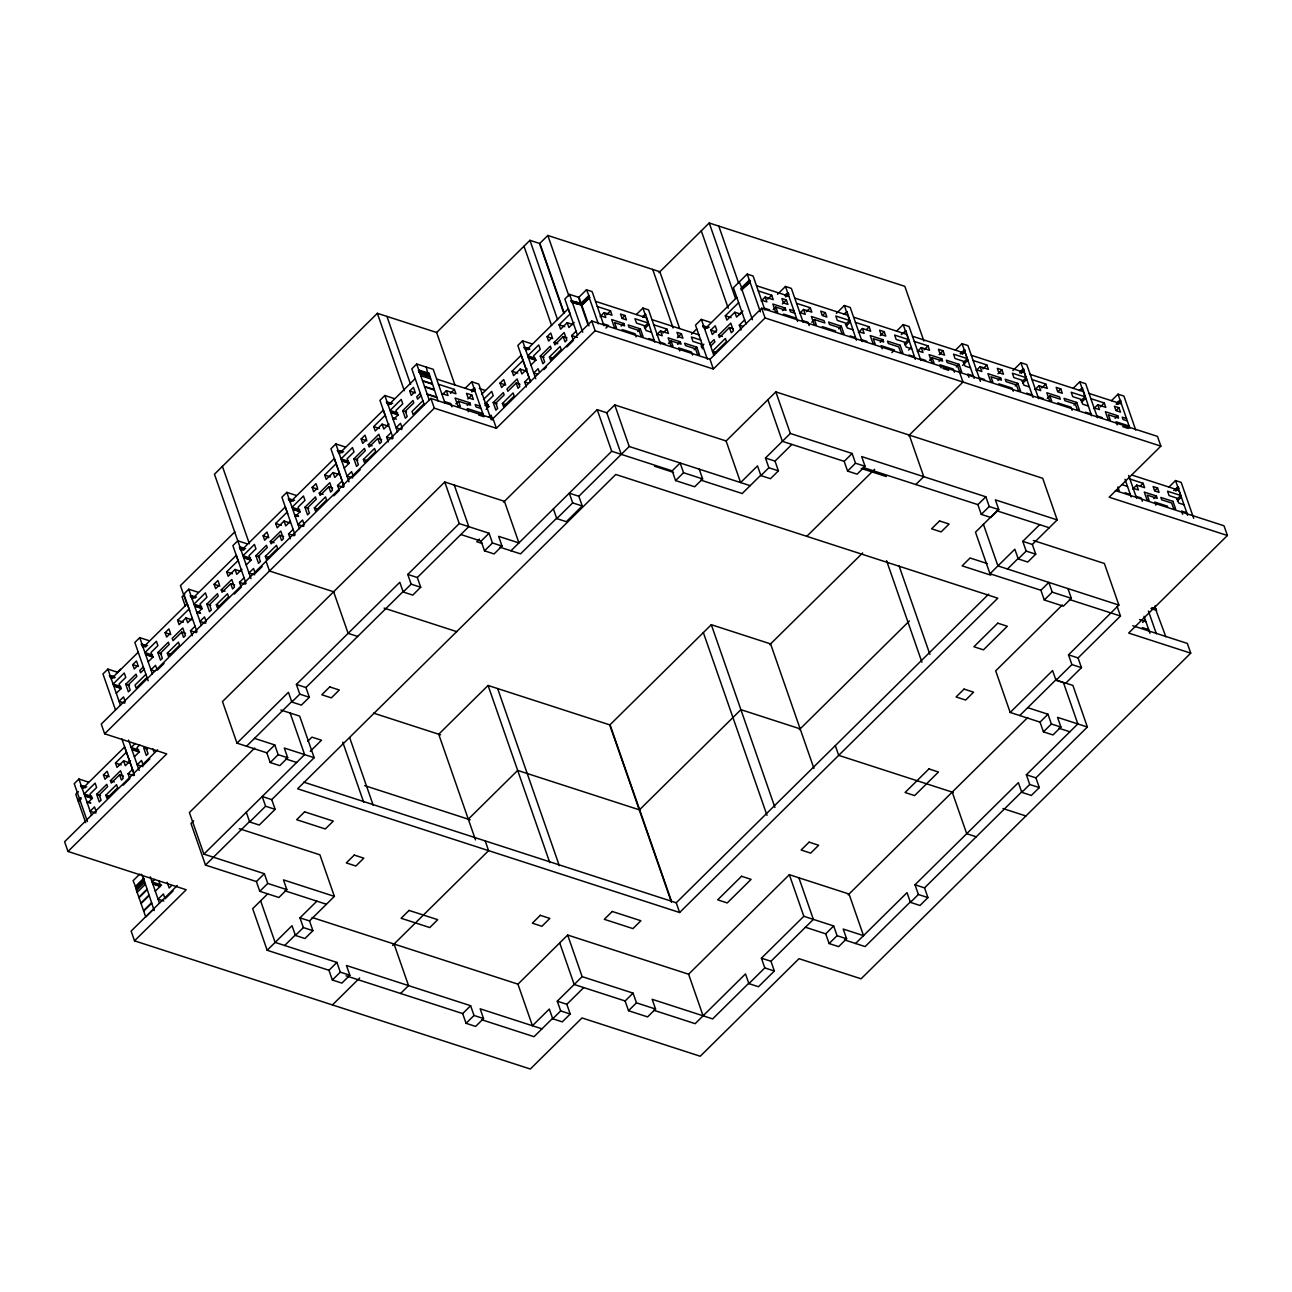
<?xml version="1.0" encoding="UTF-8"?>
<svg xmlns="http://www.w3.org/2000/svg" width="1292" height="1292" viewBox="0 0 1292 1292"><rect width="100%" height="100%" fill="white"/><g stroke="black" fill="none" stroke-linecap="round" stroke-linejoin="round"><path stroke-width="1.5" d="M455.042 385.371L436.631 332.496L377.361 313.31L214.456 474.229L239.892 546.823L245.625 548.68M234.837 531.852L180.428 585.599L187.001 604.478M436.631 332.496L529.946 240.328L539.507 243.429L563.829 313.278M117.427 672.211L107.882 669.111L102.972 673.956L115.472 709.873M149.291 640.735L139.746 637.634L134.836 642.479L148.176 680.803M198.306 592.301L188.761 589.217L183.868 594.045L197.046 631.917M296.353 495.45L286.808 492.365L281.898 497.194L295.093 535.066M345.384 447.032L335.823 443.931L330.93 448.776L344.108 486.632M394.399 398.598L384.855 395.514L379.945 400.342L393.107 438.149M445.094 403.33L433.24 369.302L416.718 364.037L411.809 368.866L424.293 404.719M184.708 594.175L182.059 596.791L185.337 606.223M679.592 328.378L659.857 271.74L547.824 235.467L539.878 243.316L564.2 313.165M114.326 677.896L110.014 677.137L109.481 675.635L113.793 676.394M145.705 646.904L141.878 645.661L141.361 644.159L147.579 645.532M195.205 597.986L190.893 597.243L190.376 595.725L196.594 597.098M243.736 550.053L239.924 548.809L239.892 546.823M293.252 501.151L288.94 500.392L288.423 498.873L294.641 500.246M342.283 452.717L337.971 451.958L337.438 450.456L343.656 451.829M391.298 404.299L386.986 403.54L386.47 402.022L392.687 403.395M418.85 372.064L428.896 374.664L418.85 372.064L418.818 370.061L429.041 373.307L438.117 401.15M141.878 645.661L146.19 646.42M239.924 548.809L244.236 549.568M116.506 673.116L120.479 669.191M111.274 678.865L138.228 652.218M143.137 647.389L187.259 603.8L189.666 610.567M192.153 598.955L236.275 555.366L238.681 562.133M241.184 550.537L285.306 506.948L287.696 513.715M290.199 502.103L334.321 458.515L343.607 485.033M339.231 453.686L383.336 410.097L385.743 416.864M388.246 405.252L415.217 378.621M132.737 664.637L136.468 660.955L138.002 665.315L134.255 669.014L132.737 664.637L138.47 666.494M165.085 632.676L168.929 628.897L170.447 633.274L166.62 637.053L165.085 632.676L170.819 634.534M191.749 619.74L186.016 617.883L179.136 624.682L177.618 620.305L189.068 609M214.117 584.259L217.944 580.479L219.462 584.84L215.635 588.635L214.117 584.259L219.85 586.116M240.78 571.306L235.047 569.449L228.167 576.248L226.633 571.888L238.083 560.567M263.132 535.825L266.959 532.046L268.494 536.422L264.65 540.201L263.132 535.825L268.865 537.682M289.796 522.889L284.062 521.031L277.182 527.83L275.664 523.454L287.115 512.149M312.163 487.407L315.991 483.628L317.509 487.988L313.681 491.784L312.163 487.407L317.88 489.264M338.811 474.455L333.094 472.597L326.214 479.397L324.68 475.036L336.13 463.715M361.179 438.973L365.006 435.194L366.54 439.571L362.697 443.35L361.179 438.973L366.912 440.83M387.842 426.037L382.109 424.18L375.229 430.979L373.711 426.602L385.161 415.297M409.709 391.04L413.456 387.342L414.974 391.718L411.227 395.417L409.709 391.04L415.443 392.897M418.333 370.546L427.878 373.646L426.231 367.041M426.392 375.924L429.041 373.307M116.296 693.287L120.754 688.894L119.058 684.033L125.776 677.396L124.242 673.019L113.082 684.066L120.721 686.537M148.16 661.811L152.731 657.305L151.035 652.444L157.915 645.645L156.397 641.268L144.946 652.589L152.585 655.06M192.282 618.238L187.711 622.744L186.016 617.883M197.191 613.393L201.746 608.887L200.05 604.01L206.93 597.211L205.412 592.85L193.962 604.155L201.6 606.626M241.911 569.32L236.743 574.326L235.047 569.449M246.207 564.959L250.777 560.453L249.081 555.592L255.961 548.793L254.443 544.417L242.993 555.738L250.632 558.209M290.329 521.387L285.758 525.892L284.062 521.031M295.222 516.542L299.792 512.036L298.097 507.158L304.977 500.359L303.459 495.999L292.008 507.304L299.647 509.775M339.344 472.953L334.773 477.475L333.094 472.597M344.253 468.108L348.824 463.602L347.128 458.741L354.008 451.942L352.474 447.565L341.04 458.886L348.678 461.357M388.989 424.051L383.805 429.041L382.109 424.18M393.269 419.69L397.726 415.281L396.03 410.42L402.749 403.798L401.231 399.422L390.055 410.452L397.694 412.923M125.744 684.259L136.031 674.101L136.839 676.443L128.36 684.825L130.185 690.09L128.393 691.866L125.744 684.259L129.571 685.503M143.331 666.882L139.762 670.403L140.586 672.761L144.155 669.224M157.85 652.557L168.38 642.14L169.204 644.482L160.499 653.074L162.34 658.339L160.499 660.164L157.85 652.557L161.661 653.784M206.865 604.123L217.411 593.722L218.219 596.064L209.53 604.656L211.355 609.905L209.514 611.73L206.865 604.123L210.693 605.367M221.239 589.927L231.785 579.527L234.433 587.117L232.576 588.942L230.751 583.677L222.046 592.269L221.239 589.927L225.05 591.171M255.881 555.705L266.427 545.289L267.25 547.63L258.545 556.222L260.386 561.487L258.529 563.312L255.881 555.705L259.708 556.933M270.254 541.51L280.8 531.093L283.449 538.699L281.608 540.524L279.766 535.259L271.078 543.851L270.254 541.51L274.082 542.737M304.912 507.272L315.458 496.871L316.265 499.213L307.577 507.804L309.402 513.053L307.561 514.878L304.912 507.272L308.723 508.515M319.285 493.076L329.815 482.675L332.464 490.266L330.623 492.09L328.798 486.826L320.093 495.417L319.285 493.076L323.097 494.319M353.927 458.854L364.473 448.437L365.281 450.779L356.592 459.371L358.417 464.635L356.576 466.46L353.927 458.854L357.755 460.081M368.301 444.658L378.847 434.241L381.495 441.848L379.654 443.673L377.813 438.408L369.124 447L368.301 444.658L372.128 445.885M402.716 410.662L413.004 400.504L413.811 402.846L405.333 411.227L407.174 416.492L405.365 418.253L402.716 410.662L406.544 411.89M420.32 393.285L416.735 396.805L417.558 399.147L421.127 395.627M181.736 632.111L173.031 640.703L172.207 638.361L182.753 627.944L185.402 635.551L183.561 637.376L181.736 632.111L185.547 633.338M145.931 674.311L135.046 685.067L136.128 688.152L146.997 677.412M167.314 653.187L178.458 642.172L179.54 645.257L168.38 656.288L167.314 653.187L171.125 654.43M216.329 604.769L227.489 593.739L228.555 596.839L217.411 607.854L216.329 604.769L220.157 605.996M265.361 556.335L276.504 545.321L277.586 548.406L266.427 559.436L265.361 556.335L269.172 557.579M314.376 507.918L325.536 496.887L326.601 499.988L315.458 511.002L314.376 507.918L318.203 509.145M363.407 459.484L374.551 448.469L375.633 451.554L364.473 462.584L363.407 459.484L367.219 460.727M422.904 400.714L412.019 411.454L413.101 414.554L423.97 403.798M192.217 635.664L190.505 630.754L195.076 626.249M234.353 594.029L241.233 587.23L239.521 582.321L244.091 577.815M290.264 538.812L288.552 533.903L293.123 529.397M333.772 495.821L339.279 490.379L337.567 485.469L342.138 480.963M388.294 441.961L386.599 437.051L391.153 432.545M177.246 885.553L131.138 931.096L134.513 940.834L530.318 1069.017L582.014 1017.951L700.248 1056.242L799.005 958.696L861.086 978.803L1190.739 653.154L1128.659 633.048L1227.4 535.502L1109.166 497.21L1160.862 446.144L765.074 317.961L713.362 369.027L595.127 330.736L496.386 428.282L492.995 418.56L430.914 398.453L101.261 724.085L104.652 733.808L166.733 753.914L67.992 851.46L64.6 841.738L157.624 749.845M164.1 663.426L157.22 670.225L155.524 665.315L150.954 669.821L154.765 671.065M262.147 566.574L255.267 573.373L253.555 568.464L249.001 572.97L254.718 574.827M360.193 469.723L353.314 476.522L351.602 471.612L347.031 476.118L352.764 477.975M442.365 394.609L446.338 390.685L455.931 393.785L454.396 389.425L438.44 384.257M104.652 733.808L434.306 408.175L496.386 428.282M450.423 393.349L454.396 389.425M465.136 388.327L471.758 381.786L478.767 384.047L491.235 419.884M455.866 403.847L458.515 401.231L470.627 405.155L469.82 402.813L455.123 398.049L457.772 405.656L460.34 406.479L458.515 401.231M471.209 390.442L474.568 388.052L475.085 389.554L471.742 391.944M88.486 782.112L78.941 779.028L74.242 783.679L87.42 821.534M471.919 390.668L474.568 388.052M532.094 343.914L522.533 340.83L517.834 345.465L530.366 381.431M581.222 303.507L571.193 300.875L581.222 303.507L579.107 297.467L569.562 294.366L564.862 299.017L570.063 313.972L559.081 324.809L560.599 329.185L567.204 322.661L572.937 324.518M467.882 399.002L471.871 395.077L473.389 399.454L468.043 397.726L466.525 393.349L471.871 395.077M85.385 787.813L81.089 787.038L80.572 785.536L86.774 786.925M528.993 349.615L524.697 348.84L524.164 347.322L528.46 348.097M467.171 405.43L469.82 402.813M571.193 300.875L571.726 302.393L581.739 305.009L588.99 325.859M78.424 791.625L75.776 794.257L78.408 801.799L81.057 799.183M586.471 289.779L578.509 297.628L580.625 303.668L581.707 305.364L589.669 297.499L586.471 289.779L592.124 291.604L603.962 325.616M82.333 788.766L124.646 746.97L133.932 773.472M481.738 394.238L521.225 355.219L530.511 381.721M525.941 350.568L568.254 308.772L577.524 335.274M103.457 774.893L107.139 771.259L108.657 775.62L104.991 779.254L103.457 774.893L109.19 776.734M129.329 762.716L123.596 760.875L117.007 767.383L115.489 763.023L126.454 752.17M135.289 743.449L131.17 747.519L138.809 750.006M483.466 399.503L491.703 391.379L493.221 395.74L486.632 402.264L488.328 407.125L486.131 409.289M500.036 383.126L503.718 379.509L505.237 383.869L501.571 387.503L500.036 383.126L505.77 384.984M525.909 370.965L520.175 369.108L513.586 375.633L512.068 371.256L523.05 360.42M547.065 336.679L550.747 333.045L552.265 337.422L548.583 341.056L547.065 336.679L552.798 338.536M77.875 800.281L80.524 797.665M580.625 303.668L588.571 295.803M78.441 800.475L81.089 797.858M581.19 303.846L589.136 295.997M589.669 297.499L581.707 305.364M581.739 305.009L571.726 302.393M139.714 744.951L137.065 747.567L138.761 752.428L134.384 756.757M87.355 803.204L91.732 798.876L90.052 794.015L96.642 787.49L95.123 783.13L84.142 793.966L91.78 796.453M130.524 760.681L125.292 765.736L123.596 760.875M527.104 368.931L521.871 373.986L520.175 369.108M530.964 365.006L535.34 360.678L533.644 355.817L540.25 349.292L538.732 344.932L527.75 355.768L535.389 358.239M574.133 322.483L568.9 327.522L567.204 322.661M96.642 794.338L106.751 784.341L107.575 786.683L99.226 794.935L101.067 800.184L99.29 801.928L96.642 794.338L100.469 795.565M110.434 780.707L120.544 770.726L123.192 778.333L121.432 780.077L119.591 774.812L111.257 783.065L110.434 780.707L114.261 781.951M493.221 402.571L503.331 392.59L504.155 394.932L495.805 403.169L497.646 408.433L495.87 410.178L493.221 402.571L497.049 403.815M540.25 356.124L550.36 346.143L551.183 348.485L542.834 356.721L544.659 361.986L542.898 363.73L540.25 356.124L544.077 357.367M554.042 342.509L564.152 332.529L566.8 340.135L565.024 341.879L563.199 336.614L554.849 344.851L554.042 342.509L557.853 343.753M516.17 383.062L507.837 391.298L507.013 388.957L517.123 378.976L519.772 386.583L518.011 388.327L516.17 383.062L519.998 384.305M105.831 795.242L116.538 784.68L117.604 787.765L106.913 798.343L105.831 795.242L109.659 796.486M502.41 403.492L513.118 392.93L514.184 396.014L503.492 406.576L502.41 403.492L506.238 404.735M549.439 357.044L560.13 346.466L561.212 349.567L550.521 360.129L549.439 357.044L553.251 358.272M123.192 785.165L129.798 778.64L128.086 773.747L132.462 769.418M488.925 417.3L491.105 415.136L492.817 420.045M526.377 386.889L524.665 381.98L529.042 377.652M566.8 346.967L573.39 340.442L571.694 335.532L576.07 331.204M492.995 418.56L591.752 321.014L709.986 359.305L713.362 369.027M149.856 758.824L143.267 765.348L141.555 760.439L137.162 764.767L142.895 766.624M543.803 369.69L546.435 367.073M600.134 316.556L604.107 312.616L612.02 315.183L610.502 310.823L597.324 306.543M606.529 314.747L610.502 310.823M460.84 534.533L481.125 541.106L484.516 550.828L494.077 553.929L502.023 546.064L498.631 536.341L518.932 542.915L504.445 501.328L444.755 481.997L222.482 701.556L236.969 743.142L266.814 752.816L270.206 762.538L279.766 765.623L287.712 757.774L284.321 748.036L314.166 757.71L271.756 799.603L262.211 796.518L265.603 806.24L275.148 809.341L259.24 825.055L249.679 821.954L246.304 812.232M658.968 272.644L709.227 222.983L904.82 286.323L923.893 341.072M605.932 328.12L608.58 325.487L603.332 323.791M622.276 318.107L624.94 315.49L626.458 319.867L622.05 318.43L620.515 314.053L624.94 315.49M621.161 326.133L623.81 323.517L624.634 325.859L614.621 322.612L616.445 327.877L614.33 327.199L611.681 319.592L623.81 323.517M636.294 314.602L642.932 308.061L648.568 309.886L660.438 343.963M642.382 316.718L645.596 314.279L654.802 342.138M642.948 316.895L645.596 314.279M637.715 331.495L640.364 328.879L643.012 336.485L640.897 335.791L639.055 330.542L629.043 327.296L628.235 324.954L640.364 328.879M644.159 326.924L648.132 323L634.953 318.736L636.471 323.097L644.401 325.665L646.081 330.542L651.346 332.238M644.756 328.539L648.729 324.615L646.323 317.8L595.515 301.343M236.969 743.142L288.455 692.302L291.83 702.024L301.391 705.125L309.337 697.26L305.946 687.538L296.401 684.437L399.809 582.288L403.201 592.011L412.746 595.111L420.707 587.246L417.316 577.524L407.771 574.423L459.241 523.583L489.087 533.241L492.478 542.979L502.023 546.064M656.578 334.838L660.567 330.913L668.481 333.465L666.963 329.105L653.784 324.825M662.99 333.029L666.963 329.105M246.53 746.243L292.283 701.039M305.946 687.538L403.766 590.896M417.316 577.524L468.786 526.668L454.3 485.081M291.83 702.024L299.792 694.159L309.337 697.26M403.201 592.011L411.147 584.162L420.707 587.246M254.669 748.068L189.407 812.539L203.878 854.125L264.359 873.715L267.751 883.437L286.84 889.623L278.894 897.488L259.789 891.302L256.397 881.564L205.476 865.075L190.99 823.488L193.655 820.872M503.589 502.168L597.227 409.677L606.772 412.762L621.258 454.348M668.416 343.527L671.065 340.91L681.094 344.14L680.27 341.799L668.142 337.874L670.774 345.481L672.906 346.159L671.065 340.91M677.412 337.697L681.385 333.772L682.919 338.149L678.494 336.711L676.976 332.351L681.385 333.772M139.73 874.151L133.108 880.708L136.322 888.444L144.284 880.579L141.555 874.28M606.772 412.762L614.734 404.913L726.088 440.96L740.607 482.578L757.516 465.879L760.907 475.601L770.452 478.702L778.414 470.837L775.022 461.115L765.478 458.014L790.333 433.466L852.139 453.476L855.514 463.214L865.075 466.299L857.113 474.164L847.568 471.063L844.177 461.341L782.371 441.331L767.884 399.729M710.891 322.483L701.346 319.382L695.5 325.148L707.354 359.176M764.945 309.999L753.091 275.987L747.212 274.082L733.42 287.696L746.065 323.985M479.397 539.087L476.748 541.719L482.481 543.577M677.622 344.415L680.27 341.799M266.814 752.816L274.776 744.951L278.168 754.673L287.712 757.774M481.125 541.106L489.087 533.241M691.43 334.192L696.727 328.959M135.208 886.748L143.719 878.221L144.252 879.739L135.741 888.25L145.754 916.997L153.7 909.132M707.79 328.168L703.381 327.506L702.864 326.004L709.179 327.28M750.426 281.817L749.312 280.122L740.768 288.552L741.301 290.054L750.426 281.817L741.883 289.489L752.428 319.738M135.805 886.926L143.751 879.077M739.25 281.931L741.947 288.164L749.909 280.299M136.5 890.446L144.462 882.597M704.738 329.137L736.811 297.451M137.162 892.352L145.124 884.503M270.206 762.538L278.168 754.673M484.516 550.828L492.478 542.979M154.733 879.319L152.068 881.952L161.629 885.036M710.794 330.138L715.235 325.745L716.769 330.106L712.312 334.515L710.794 330.138L716.527 331.996M740.574 314.101L734.841 312.244L726.863 320.141L725.345 315.765L738.62 302.635M138.874 897.246L146.82 889.397M139.035 897.714L146.981 889.865M694.175 349.777L696.824 347.16L699.473 354.767L697.357 354.089L695.516 348.824L685.503 345.578L684.679 343.236L696.824 347.16M701.217 346.837L703.865 344.205M140.909 903.108L148.871 895.243M141.07 903.576L149.032 895.711M155.282 891.189L160.596 885.941L158.9 881.079M741.85 311.873L736.537 317.121L734.841 312.244M709.841 343.801L714.088 339.602L714.896 341.944L710.648 346.143M718.53 335.209L730.771 323.113L733.42 330.72L731.288 332.835L729.447 327.57L719.353 337.551L718.53 335.209L722.357 336.437M738.879 314.925L742.868 310.984M307.722 741.285L311.937 737.134L321.482 740.219L310.258 751.314M143.541 910.65L151.487 902.785M143.703 911.118L151.649 903.253M761.198 300.955L765.171 297.031L773.23 299.647L771.712 295.27L758.307 290.926M171.303 885.876L169.171 887.992L167.185 882.291M203.878 854.125L304.621 754.609L290.135 713.023M510.97 550.78L611.714 451.263L672.179 470.853L675.571 480.576L694.676 486.761L702.622 478.912L699.247 469.174M741.043 330.025L739.331 325.116L744.628 319.883M767.739 299.195L771.712 295.27M713.507 354.315L726.443 341.524L725.377 338.439L712.425 351.23L716.252 352.458M709.986 359.305L761.682 308.223L1157.487 436.405L1160.862 446.144M173.08 890.963L165.085 898.861L163.373 893.951L158.076 899.184L163.809 901.041M777.509 294.318L785.471 286.469L791.35 288.374L803.204 322.386M205.476 865.075L250.196 820.904M557.288 517.559L520.531 553.864L499.907 547.194M553.396 508.87L556.771 518.609L566.332 521.693L582.24 505.98L572.679 502.895L569.304 493.156L578.848 496.257L629.22 446.499L750.168 485.663M249.679 821.954L265.603 806.24M556.771 518.609L572.679 502.895M784.922 295.125L788.152 292.703L788.685 294.205L786.037 296.821M785.504 295.319L788.152 292.703M785.439 296.627L788.685 294.205M773.165 309.692L775.814 307.076L786.004 310.371L785.197 308.029L772.842 304.024L775.491 311.63L777.655 312.341L775.814 307.076M134.513 940.834L186.226 889.752L67.992 851.46M782.403 303.959L786.392 300.019L787.91 304.395L783.42 302.942L781.902 298.565L786.392 300.019M782.532 310.645L785.197 308.029M799.587 313.391L803.559 309.466L811.828 312.147L810.31 307.771L796.566 303.313M806.321 311.695L810.31 307.771M811.764 322.192L814.412 319.576L824.861 322.952L824.038 320.61L811.392 316.508L814.041 324.114L816.253 324.841L814.412 319.576M822.697 315.264L825.346 312.648L826.864 317.008L822.261 315.523L820.743 311.146L825.346 312.648M256.397 881.564L264.359 873.715M672.179 470.853L680.141 462.988L683.533 472.727L702.622 478.912M836.376 313.391L844.322 305.526L850.217 307.431L862.087 341.508M259.789 891.302L267.751 883.437M675.571 480.576L683.533 472.727M843.773 314.182L847.019 311.76L856.451 340.248M844.37 314.376L847.019 311.76M838.637 328.814L841.302 326.198L843.951 333.804L841.738 333.094L839.897 327.829L829.464 324.437L828.64 322.096L841.302 326.198M267.589 893.935L252.683 908.68L267.169 950.266L328.959 970.276L332.351 980.014L341.895 983.099L349.857 975.25L346.466 965.512L470.627 1005.725L474.019 1015.464L483.563 1018.548L475.618 1026.413L466.057 1023.312L462.681 1013.59L346.046 975.815M726.136 440.976L775.846 391.88L1042.709 478.298L1057.195 519.901L1032.34 544.449L1022.779 541.348L1039.689 524.665M845.549 324.405L849.538 320.481L835.795 316.023L837.313 320.4L845.566 323.065L847.261 327.942L852.752 329.718M846.163 326.02L850.136 322.096L847.73 315.28L794.742 298.113M671.339 901.945L609.663 724.844L488.085 685.471L438.715 734.227L475.504 839.881M858.453 332.464L862.426 328.523L870.679 331.204L869.161 326.828L855.417 322.386M866.512 329.46L869.161 326.828M880.223 335.629L884.212 331.705L885.731 336.082L881.128 334.58L879.61 330.219L884.212 331.705M880.24 342.299L882.904 339.667L883.712 342.009L873.279 338.633L875.104 343.898L872.891 343.171L870.243 335.581L882.904 339.667M267.169 950.266L292.024 925.718L295.416 935.44L304.96 938.525L312.906 930.676L309.531 920.938L299.97 917.853L316.879 901.154M896.551 331.14L903.189 324.599L909.067 326.505L920.938 360.565M901.315 334.563L905.87 330.817L915.317 359.305M903.221 333.433L905.87 330.817M284.66 945.502L295.933 934.374M309.531 920.938L334.386 896.39L319.899 854.803L239.262 828.689M761.44 474.535L742.206 493.528L700.716 480.091M775.022 461.115L791.931 444.416M295.416 935.44L303.362 927.575L312.906 930.676M760.907 475.601L768.853 467.752L778.414 470.837M891.835 352.635L894.484 350.019L881.096 345.675L882.161 348.775M904.416 343.462L908.389 339.538L894.645 335.08L896.163 339.457L904.432 342.138L906.128 346.999L911.603 348.775M905.014 345.077L908.987 341.153L906.58 334.337L853.608 317.186M908.534 350.084L911.199 347.467M917.304 351.521L921.277 347.596L929.546 350.261L928.027 345.901L914.284 341.443M924.038 349.825L928.027 345.901M929.481 360.323L932.13 357.69L942.579 361.082L941.755 358.74L929.109 354.638L931.758 362.245L933.971 362.955L932.13 357.69M468.302 819.193L517.672 770.42L639.249 809.793M939.09 354.702L943.063 350.762L944.581 355.139L939.978 353.653L938.46 349.276L943.063 350.762M939.106 361.356L941.755 358.74M955.418 350.197L962.039 343.656L967.934 345.562L980.402 381.382M328.959 970.276L336.921 962.427L340.313 972.149L349.857 975.25M844.177 461.341L852.139 453.476M960.166 353.62L964.736 349.89L965.269 351.392L962.605 354.008M960.763 353.814L964.736 349.89M962.023 353.814L965.269 351.392M332.351 980.014L340.313 972.149M847.568 471.063L855.514 463.214M956.355 366.944L959.019 364.328L961.668 371.935L959.455 371.208L957.614 365.943L947.181 362.567L946.358 360.226L959.019 364.328M963.267 362.535L967.256 358.595L953.512 354.153L955.03 358.514L963.283 361.195L964.979 366.056L970.47 367.832M962.54 365.458L967.853 360.21L965.447 353.394L912.459 336.243M813.912 768.352L770.581 643.9L711.311 624.714L610.05 724.747L671.711 901.848M332.415 1004.934L359.644 978.028M392.606 945.469L488.602 850.637L485.211 840.914M806.789 536.325L874.652 469.303M908.518 435.84L962.976 382.044L959.585 372.322M976.171 370.578L980.143 366.653L988.396 369.334L986.878 364.958L973.134 360.5M982.905 368.882L986.878 364.958M997.941 373.759L1001.93 369.835L1003.448 374.195L998.845 372.71L997.327 368.333L1001.93 369.835M997.957 380.413L1000.622 377.797L1001.429 380.139L990.996 376.763L992.821 382.028L990.609 381.301L987.96 373.695L1000.622 377.797M1012.944 370.578L1020.906 362.713L1026.785 364.619L1038.655 398.695M1020.357 371.369L1023.587 368.947L1024.12 370.449L1021.471 373.081M1019.614 372.871L1023.587 368.947M1020.874 372.887L1024.12 370.449M1015.221 386.001L1017.87 383.385L1020.518 390.991L1018.306 390.281L1016.481 385.016L1006.032 381.625L1005.224 379.283L1017.87 383.385M400.601 993.483L408.547 985.618L394.06 944.032M915.802 484.532L923.764 476.683L909.277 435.081M1022.133 381.592L1026.106 377.668L1012.363 373.21L1013.881 377.587L1022.15 380.252L1023.845 385.129L1029.32 386.906M1022.731 383.207L1026.704 379.283L1024.298 372.467L971.326 355.3M769.774 644.708L862.652 552.944M1035.021 389.651L1038.994 385.71L1047.263 388.391L1045.745 384.015L1032.001 379.573M1041.756 387.955L1045.745 384.015M1047.198 398.437L1049.847 395.82L1060.296 399.196L1059.472 396.854L1046.827 392.768L1049.475 400.375L1051.688 401.085L1049.847 395.82M1058.132 391.508L1060.78 388.892L1062.299 393.269L1057.696 391.767L1056.178 387.406L1060.78 388.892M639.621 809.696L740.897 709.663L800.168 728.866M1073.135 388.327L1079.757 381.786L1085.651 383.692L1097.522 417.752M1079.208 390.442L1082.454 388.004L1091.611 415.798M1079.805 390.62L1082.454 388.004M1074.072 405.074L1076.737 402.442L1079.385 410.048L1077.173 409.338L1075.332 404.073L1064.899 400.698L1064.075 398.356L1076.737 402.442M1080.984 400.649L1084.973 396.725L1071.229 392.267L1072.748 396.644L1081 399.325L1082.696 404.186L1088.187 405.963M462.681 1013.59L470.627 1005.725M977.883 504.639L985.844 496.79L989.236 506.512L998.781 509.613L990.819 517.462L981.274 514.377L977.883 504.639L863.137 467.478M1081.598 402.264L1085.571 398.34L1083.164 391.524L1030.176 374.373M466.057 1023.312L474.019 1015.464M981.274 514.377L989.236 506.512M1093.743 408.66L1097.732 404.735L1105.791 407.351L1104.256 402.975L1090.852 398.63M1100.283 406.899L1104.256 402.975M312.099 917.481L517.963 984.149L567.656 935.037L688.604 974.216L703.09 1015.803M997.359 510.566L975.492 532.175L989.979 573.761L1040.9 590.266L1044.291 599.989L1063.381 606.174L1071.343 598.325L1067.951 588.587M1111.395 400.714L1118.016 394.173L1123.911 396.079L1135.749 430.091M1116.143 404.138C1119.389 398.211 1123.846 401.118 1118 404.331M1116.74 404.331L1120.713 400.391M1116.288 410.339L1118.937 407.723L1120.455 412.1L1115.965 410.646L1114.447 406.269L1118.937 407.723M799.36 729.657L909.39 620.967M1115.093 418.35L1117.742 415.733L1118.565 418.075L1108.374 414.78L1110.199 420.029L1108.052 419.335L1105.403 411.728L1117.742 415.733M517.947 984.149L532.433 1025.735L549.326 1009.052L552.718 1018.774L562.278 1021.875L570.224 1014.01L560.68 1010.909L557.288 1001.187L582.143 976.639L633.064 993.128L636.455 1002.85L655.561 1009.036L647.599 1016.901L628.51 1010.715L625.118 1000.977L574.197 984.488L559.711 942.902M989.979 573.761L1014.834 549.213L1018.225 558.935L1027.77 562.036L1035.732 554.171L1032.34 544.449M553.251 1017.708L534.032 1036.701L481.593 1019.711M557.288 1001.187L566.833 1004.288L583.742 987.589M1007.485 568.997L1018.742 557.869M552.718 1018.774L560.68 1010.909M1018.225 558.935L1026.171 551.086L1035.732 554.171M303.749 782.144L676.233 902.769L988.671 594.126M679.608 912.507L997.795 598.196L615.767 474.471L297.596 788.782L679.608 912.507L676.233 902.769M1132.745 489.038L1136.718 485.114L1144.631 487.682L1143.113 483.305L1129.935 479.041M1140.465 485.937L1143.113 483.305M625.118 1000.977L633.064 993.128M1040.9 590.266L1048.846 582.401L1052.237 592.14L1071.343 598.325M628.51 1010.715L636.455 1002.85M1044.291 599.989L1052.237 592.14M1154.887 490.605L1157.551 487.988L1159.069 492.349L1154.66 490.928L1153.126 486.551L1157.551 487.988M1153.772 498.631L1156.421 496.015L1157.244 498.357L1147.231 495.111L1149.056 500.375L1146.941 499.681L1144.292 492.09L1156.421 496.015M1168.905 487.1L1175.542 480.559L1181.179 482.384L1193.711 518.35M1173.669 490.524L1178.207 486.777L1178.74 488.279L1176.075 490.895M1175.558 489.393L1178.207 486.777M1175.51 490.718L1178.74 488.279M688.604 974.216L789.347 874.7L849.038 894.032L863.524 935.634L843.224 929.061L846.615 938.783L838.653 946.632L829.109 943.548L825.717 933.825L805.433 927.252M1062.379 604.979L995.696 670.855L1010.183 712.457L1040.028 722.115L1043.419 731.837L1052.964 734.938L1060.926 727.073L1057.534 717.351L1087.38 727.025L1035.909 777.865L1026.365 774.764L1077.835 723.924L1063.348 682.337L1057.777 680.529M1176.77 499.423L1180.743 495.498L1178.175 488.101M1177.367 501.038L1181.34 497.113L1178.934 490.298L1131.889 475.068M653.639 1010.215L695.144 1023.668L745.5 973.91L748.892 983.632L758.452 986.733L774.36 971.019L764.799 967.918L761.424 958.196L803.834 916.286L833.679 925.96L837.071 935.683L846.615 938.783M1010.183 712.457L1052.592 670.548L1055.984 680.286L1065.545 683.371L1081.452 667.657L1078.061 657.935L1068.5 654.834L1118.872 605.076L1104.385 563.49L1033.358 540.492M749.408 982.582L712.651 1018.904L652.169 999.314L655.561 1009.036M761.424 958.196L770.969 961.28L813.379 919.387L798.892 877.801M1019.743 715.542L1056.501 679.237M1078.061 657.935L1120.471 616.026L1117.176 606.578M748.892 983.632L764.799 967.918M1055.984 680.286L1071.892 664.572L1081.452 667.657M848.198 894.855L1027.721 717.512M825.717 933.825L833.679 925.96M1040.028 722.115L1047.99 714.25L1051.381 723.988L1060.926 727.073M1151.834 608.112L1155.646 609.356L1155.096 605.851M1142.629 622.486L1145.293 619.869M1165.885 636.843L1155.646 609.356M829.109 943.548L837.071 935.683M1043.419 731.837L1051.381 723.988M855.562 943.483L907.032 892.643L910.424 902.365L919.985 905.466L927.931 897.601L924.539 887.879L914.994 884.778L1018.403 782.629L1021.794 792.351L1031.339 795.452L1039.301 787.587L1035.909 777.865M910.876 901.38L865.123 946.584L844.5 939.898M924.539 887.879L1022.36 791.237M910.424 902.365L918.386 894.5L927.931 897.601M1021.794 792.351L1029.74 784.502L1039.301 787.587M756.498 285.726L788.863 296.207M1089.043 393.43L1121.408 403.911M761.521 300.164L766.867 301.892L765.171 297.031M793.966 310.871L789.687 309.482L790.494 311.824L794.79 313.213M799.78 312.551L805.255 314.327L803.559 309.466M858.631 331.624L864.122 333.401L862.426 328.523M917.498 350.681L922.972 352.458L921.277 347.596M976.348 369.738L981.839 371.515L980.143 366.653M1035.215 388.811L1040.69 390.588L1038.994 385.71M1094.066 407.868L1099.427 409.596L1097.732 404.735M1126.527 418.576L1122.231 417.187L1123.055 419.529L1127.335 420.917M783.485 314.069L796.55 318.3M822.229 326.618L835.617 330.962M998.813 383.805L1012.201 388.149L1013.283 391.234M1057.663 402.862L1071.052 407.206L1072.134 410.291M1129.111 426.005L1116.046 421.773L1117.128 424.874M764.299 308.174L769.661 309.902M802.558 320.561L808.049 322.338L809.196 325.616M850.055 335.936L855.53 337.713M861.425 339.618L866.9 341.395M908.906 355.009L914.397 356.786M920.275 358.691L925.766 360.468M973.247 375.843L967.773 374.066L968.903 377.345M979.142 377.749L984.617 379.525M1026.623 393.123L1032.114 394.9M1037.993 396.805L1043.484 398.582M1085.49 412.196L1090.965 413.973M1096.86 415.879L1102.205 417.607M942.934 368.462L948.683 370.32M1122.716 426.683L1128.32 428.492M725.345 315.765L731.062 317.622M739.331 325.116L743.142 326.359M729.447 327.57L733.275 328.814M702.864 326.004L706.676 327.247M651.976 319.625L699.02 334.87M700.829 340.071L691.414 337.018L692.932 341.395L700.845 343.947L702.541 348.824M1180.743 495.498L1167.564 491.235L1169.082 495.595L1177.012 498.163L1178.708 503.024L1183.957 504.736M600.538 315.781L605.803 317.493L604.107 312.616M656.998 334.063L662.263 335.775L660.567 330.913M1122.247 484.742L1127.496 486.454M1133.149 488.279L1138.413 489.975L1136.718 485.114M622.179 329.589L635.034 333.74L636.1 336.841M1167.645 506.238L1154.806 502.087L1155.872 505.172M648.875 338.536L654.14 340.248M659.776 342.073L665.041 343.785M1117.047 490.007L1119.163 490.702L1117.838 486.89M1125.025 492.753L1130.29 494.448M1135.943 496.29L1141.191 497.985L1142.338 501.264M1186.75 512.746L1181.486 511.034L1182.632 514.313M1115.319 490.572L1224.008 525.779L1227.4 535.502M559.081 324.809L564.814 326.666M571.694 335.532L577.411 337.39M563.199 336.614L567.01 337.858M524.164 347.322L529.898 349.179M985.844 496.79L861.683 456.577L865.075 466.299M1057.195 519.901L995.389 499.875L998.781 509.613M528.299 357.367L535.938 359.838M528.46 357.836L536.099 360.306M996.794 510.776L1049.233 527.75M861.247 468.431L886.312 476.554M537.569 374.244L533.741 373.017L538.134 368.688L539.265 371.951M512.068 371.256L517.785 373.113M524.665 381.98L528.493 383.223M479.332 388.504L485.065 390.362M1152.319 607.628L1156.146 608.871M1150.946 608.516L1156.663 610.373M436.631 379.057L475.149 391.524M420.11 373.776L429.655 376.876M420.772 375.681L430.333 378.782M1118.872 605.076L997.925 565.912L983.438 524.326M422.484 380.575L432.029 383.676M987.266 563.57L970.066 557.999L962.12 565.864L990.77 575.134M422.645 381.043L432.19 384.128M484.548 403.459L488.36 404.703M485.098 405.058L488.925 406.302M485.259 405.526L489.087 406.754M424.519 386.437L434.064 389.522M424.68 386.889L434.225 389.99M441.67 393.495L448.033 395.546L446.338 390.685M480.269 406.189L475.165 404.541L475.973 406.883L481.076 408.53M1139.544 619.579L1145.907 621.646M1069.421 599.504L1120.471 616.026M654.495 466.218L673.584 472.42M427.151 393.979L436.696 397.064M427.313 394.448L436.858 397.532M482.853 413.618L467.3 408.579L468.382 411.68M444.448 401.505L450.811 403.556L451.958 406.835M1142.322 627.589L1148.701 629.656M1132.793 625.764L1187.348 643.432L1190.739 653.154M478.751 415.039L483.919 416.718L474.39 389.328M386.47 402.022L390.281 403.265M390.62 412.051L398.259 414.522M390.782 412.519L398.421 414.99M392.655 417.914L396.466 419.141M401.796 429.558L396.063 427.7L400.52 423.292L402.232 428.201M373.711 426.602L379.444 428.459M386.599 437.051L392.316 438.909M377.813 438.408L381.641 439.635M1065.254 682.951L1072.893 685.422L1087.38 727.025M337.438 450.456L341.266 451.699M341.589 460.485L349.228 462.956M341.75 460.937L349.389 463.424M324.68 475.036L330.413 476.893M1027.689 707.677L1047.99 714.25M337.567 485.469L343.301 487.326M328.798 486.826L332.609 488.069M1058.81 728.203L1069.873 731.789M288.423 498.873L292.234 500.117M292.573 508.903L300.212 511.374M292.735 509.371L300.374 511.842M294.608 514.765L298.436 515.992M294.77 515.217L298.597 516.461M303.749 526.409L298.016 524.552L302.586 520.03L304.298 524.94M275.664 523.454L281.398 525.311M288.552 533.903L294.269 535.76M279.766 535.259L283.594 536.487M247.337 543.884L237.793 540.783L232.883 545.628L246.061 583.483M239.391 547.307L243.219 548.551M243.542 557.337L251.181 559.807M243.704 557.789L251.342 560.276M334.434 592.027L269.479 570.999L266.087 561.261M384.095 608.112L456.69 631.627M953.318 792.464L838.702 755.352L835.31 745.613M1002.98 808.55L1025.913 815.979M226.633 571.888L232.366 573.729M239.521 582.321L245.254 584.178M230.751 583.677L234.579 584.921M357.658 636.455L348.113 633.355L333.627 591.768M976.251 836.796L966.707 833.711L952.22 792.109M190.376 595.725L194.188 596.969M194.527 605.754L202.166 608.225M194.688 606.223L202.327 608.693M196.562 611.617L200.389 612.844M196.723 612.069L200.551 613.312M205.703 623.261L199.969 621.404L204.54 616.882L206.252 621.791M177.618 620.305L183.351 622.163M190.505 630.754L196.239 632.612M373.485 713.103L440.604 734.841M141.361 644.159L145.172 645.386M145.495 654.188L153.15 656.659M145.673 654.64L153.312 657.127M280.849 710.019L299.679 716.123L314.166 757.71M109.481 675.635L115.214 677.492M113.631 685.664L121.286 688.135M113.793 686.117L121.448 688.604M254.476 738.378L274.776 744.951M124.823 703.155L119.09 701.298L123.547 696.905L125.243 701.814M285.597 758.888L296.659 762.474M364.715 785.633L470.175 819.79M147.498 749.118L143.67 747.874L146.319 755.481L148.079 753.737L146.254 748.472M131.719 749.118L139.358 751.605M131.881 749.586L139.52 752.057M115.489 763.023L121.206 764.864M128.086 773.747L133.819 775.588M119.591 774.812L123.418 776.056M80.572 785.536L84.384 786.763M84.707 795.581L92.346 798.052M84.868 796.034L92.507 798.521M86.742 801.428L90.553 802.671M86.903 801.896L90.715 803.123M95.883 813.072L90.149 811.215L94.526 806.886L96.238 811.796M334.386 896.39L283.465 879.9L286.84 889.623M284.934 890.802L326.424 904.255M144.284 880.579L154.2 910.569M152.634 883.55L160.273 886.021M152.795 884.019L160.434 886.49M336.921 962.427L275.115 942.401L260.629 900.815M541.978 1028.836L480.172 1008.826L483.563 1018.548M1175.542 480.559L1177.642 486.583M1181.34 497.113L1187.671 515.266M1118.016 394.173L1120.116 400.213M1120.649 401.715L1129.854 428.137M1128.675 475.44L1136.589 498.163M1125.009 479.284L1131.211 496.984M1079.757 381.786L1081.872 387.81M1148.443 611.068L1156.34 633.758M1144.034 616.268L1149.961 633.29M1020.906 362.713L1023.006 368.753M1023.539 370.271L1033.035 397.435M962.039 343.656L964.155 349.696M964.672 351.198L974.168 378.378M1068.5 654.834L1071.892 664.572M1022.779 541.348L1026.171 551.086M954.417 372.177L953.334 369.076L939.946 364.748L941.028 367.832M903.189 324.599L905.288 330.623M1026.365 774.764L1029.74 784.502M844.322 305.526L846.438 311.566M899.119 566.009L929.901 654.398M886.57 560.68L921.939 662.247M785.471 286.469L787.571 292.509M788.104 294.011L797.632 321.401M761.682 308.223L765.074 317.961M747.212 274.082L749.312 280.122M749.845 281.624L760.374 311.873M741.947 288.164L742.48 289.666M718.772 226.068L738.507 282.706M775.846 391.88L790.333 433.466M709.227 222.983L735.519 298.5M701.281 230.832L728.236 308.239M914.994 884.778L918.386 894.5M765.478 458.014L768.853 467.752M701.346 319.382L703.446 325.423M703.962 326.941L713.83 355.235M692.56 355.122L691.495 352.022L678.639 347.871L679.721 350.956M652.702 269.43L673.084 327.958M642.932 308.061L645.031 314.101M711.311 624.714L774.942 807.452M589.104 297.322L598.341 323.84M789.347 874.7L803.834 916.286M703.349 632.563L766.996 815.317M591.752 321.014L595.127 330.736M580.738 303.975L587.747 324.13M614.734 404.913L629.22 446.499M569.562 294.366L571.662 300.406M572.195 301.924L582.74 332.238M547.824 235.467L568.868 295.868M597.227 409.677L611.714 451.263M529.946 240.328L557.563 319.625M523.987 246.223L551.603 325.519M770.969 961.28L774.36 971.019M578.848 496.257L582.24 505.98M522.533 340.83L524.649 346.87M525.166 348.372L535.728 378.685M471.758 381.786L473.873 387.826M427.878 373.646L428.411 375.148M430.914 398.453L434.306 408.175M416.718 364.037L418.818 370.061M419.351 371.579L429.348 400.326M386.922 316.395L410.581 384.37M444.755 481.997L459.241 523.583M377.361 313.31L404.315 390.717M497.63 688.555L559.307 865.672M488.085 685.471L549.762 862.572M384.855 395.514L386.954 401.537M387.487 403.056L397.484 431.803M567.656 935.037L582.143 976.639M566.833 1004.288L570.224 1014.01M407.771 574.423L411.147 584.162M335.823 443.931L337.939 449.971M338.456 451.473L349.018 481.803M286.808 492.365L288.907 498.389M289.44 499.907L299.453 528.654M349.696 737.716L373.259 805.417M342.751 742.141L363.714 802.316M222.418 466.38L249.372 543.77M296.401 684.437L299.792 694.159M240.409 548.325L250.971 578.654M271.756 799.603L275.148 809.341M188.761 589.217L190.861 595.241M191.394 596.759L201.407 625.506M299.97 917.853L303.362 927.575M139.746 637.634L141.845 643.674M142.362 645.176L152.375 673.923M152.86 748.795L153.942 751.879M107.882 669.111L109.981 675.151M110.498 676.653L120.511 705.4M128.586 740.122L139.148 770.436M121.787 738.733L134.449 775.087M150.26 876.751L159.497 903.286M78.941 779.028L81.041 785.068M81.558 786.57L91.571 815.317M78.408 801.799L85.66 822.633M329.751 686.924L321.789 694.773L331.35 697.874L339.295 690.009L329.751 686.924M304.621 811.844L296.659 819.693L325.309 828.979L333.271 821.114L304.621 811.844M354.25 855.078L346.304 862.927L355.849 866.028L363.811 858.163L354.25 855.078M409.063 910.424L401.118 918.273L429.768 927.559L437.713 919.694L409.063 910.424M540.298 915.317L532.352 923.182L541.897 926.283L549.859 918.418L540.298 915.317M939.542 520.951L931.58 528.816L941.125 531.9L949.087 524.051L939.542 520.951M612.247 911.474L604.301 919.323L632.951 928.609L640.897 920.744L612.247 911.474M741.56 876.267L717.69 899.846L727.235 902.947L751.104 879.367L741.56 876.267M997.763 623.18L973.91 646.743L983.454 649.844L1007.324 626.265L997.763 623.18M809.083 842.158L801.137 850.023L810.682 853.124L818.643 845.259L809.083 842.158M964.042 689.104L956.096 696.953L965.641 700.054L973.587 692.189L964.042 689.104M928.932 768.918L905.062 792.497L914.623 795.581L938.476 772.018L928.932 768.918M900.153 345.255L887.491 341.169L888.315 343.51L898.764 346.886L900.589 352.151L902.801 352.861L900.153 345.255M1172.974 501.377L1160.846 497.436L1161.653 499.794L1171.666 503.024L1173.507 508.289L1175.623 508.983L1172.974 501.377"/></g></svg>
